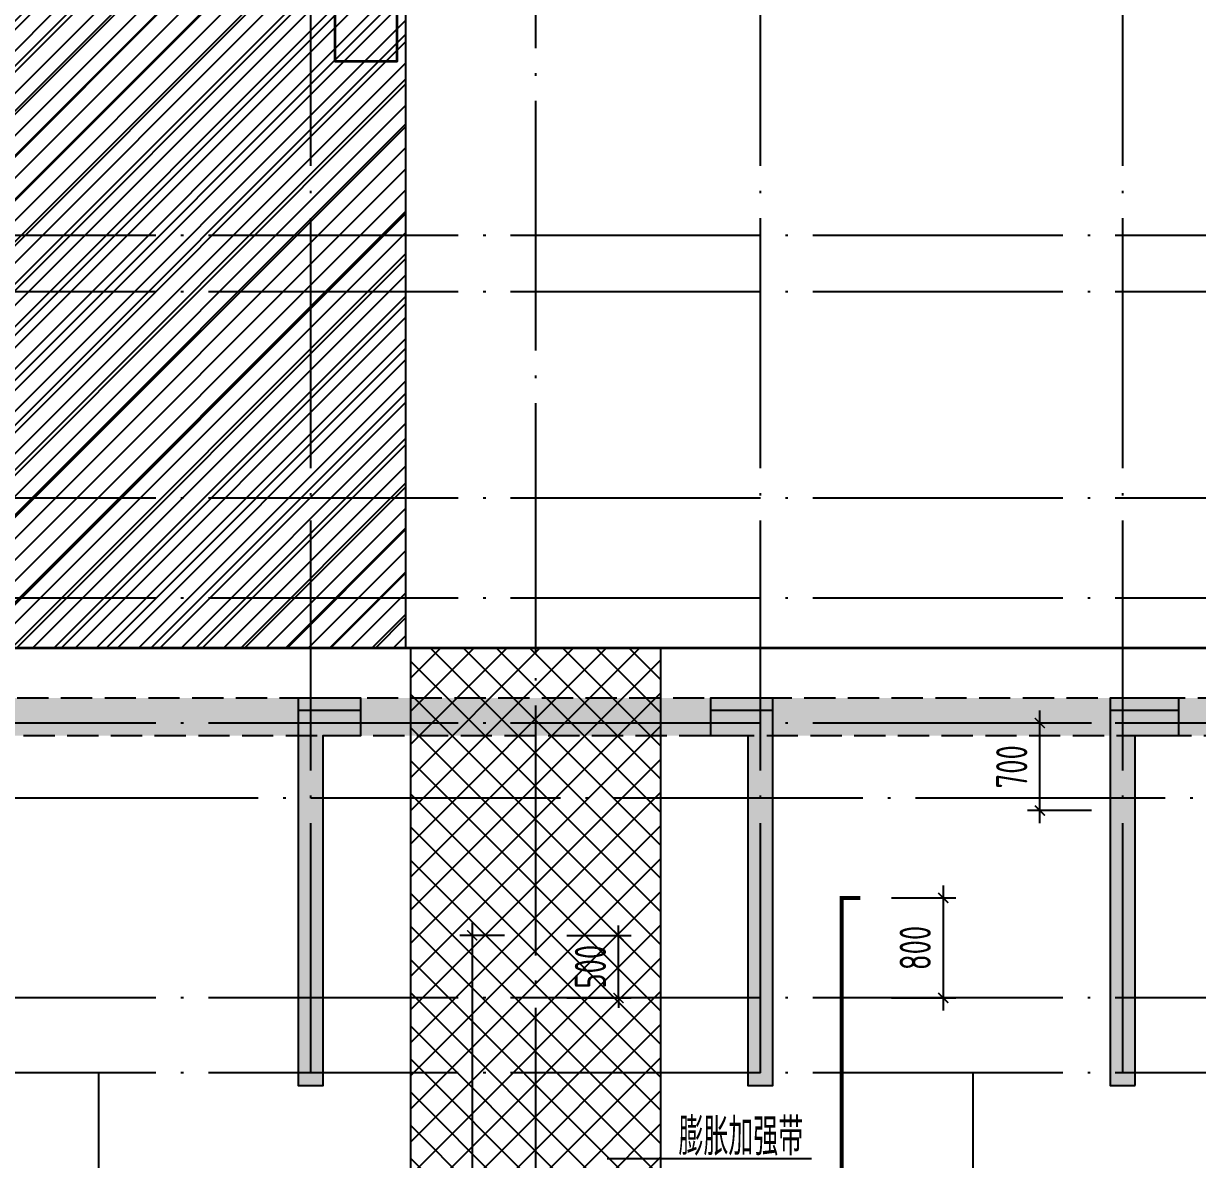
# Model space of a CAD drawing. Extents: x -1307975 to -76406, y -96289 to 379359.
# Drawn here: x -1038083 to -1028685, y 357969 to 367059 of the extents above; entities that cross this region are included whole.
import ezdxf

# ---------------------------------------------------------------- set-up
doc = ezdxf.new("R2010")
doc.units = 0
doc.header["$LTSCALE"] = 1000
doc.linetypes.add('DASH', pattern=[0.35, 0.25, -0.1])
doc.linetypes.add('DOTE', pattern=[2.4200000000000004, 2, -0.2, 0.02, -0.2])
doc.layers.get('0').update_dxf_attribs({"linetype": 'CONTINUOUS'})
doc.layers.get('DEFPOINTS').update_dxf_attribs({"linetype": 'CONTINUOUS'})
for name, color, linetype in [('A-DOTE', 10, 'DOTE'), ('HATCH', 8, 'CONTINUOUS'), ('S-B板边线', 2, 'CONTINUOUS'), ('S-B板配筋', 6, 'CONTINUOUS'), ('S-J基础底板', 5, 'CONTINUOUS'), ('S-J基础底板标注', 3, 'CONTINUOUS'), ('S-Q墙填充', 252, 'CONTINUOUS'), ('S-Q墙实线', 6, 'CONTINUOUS'), ('S-Q墙虚线', 6, 'DASH'), ('S-楼板文字', 7, 'CONTINUOUS'), ('S-洞口边线', 7, 'CONTINUOUS'), ('S-降板填充', 75, 'CONTINUOUS'), ('后浇带', 8, 'CONTINUOUS')]:
    doc.layers.add(name, color=color, linetype=linetype)
doc.layers.add('底图$0$砼柱', color=2, linetype='CONTINUOUS', lineweight=35)
doc.styles.add('TSSD_DIMENSION', font='Tssdeng.shx', dxfattribs={"width": 0.7, "bigfont": 'tssdchn.shx'})
doc.styles.add('TSSD_REIN', font='tssdeng.shx', dxfattribs={"width": 0.7, "height": 300, "bigfont": 'tssdchn.shx'})
doc.dimstyles.new('TSSD_100_100$0', dxfattribs={"dimtxt": 300, "dimasz": 80, "dimexe": 100, "dimexo": 250, "dimgap": 100, "dimtad": 1, "dimdec": 0, "dimzin": 0, "dimdsep": 46, "dimtxsty": 'TSSD_DIMENSION', "dimblk": 'ARCHTICK', "dimcen": 0, "dimdle": 100, "dimclrd": 3, "dimclre": 3, "dimclrt": 7, "dimadec": 0, "dimazin": 0, "dimtfac": 1, "dimtdec": 0, "dimtix": 1, "dimtmove": 2, "dimatfit": 3, "dimldrblk": 'ARCHTICK', "dimfxl": 1, "dimtolj": 1, "dimtzin": 0, "dimarcsym": 0})

# ---------------------------------------------------------------- blocks, each defined once
blk = doc.blocks.new('20210726.16350016')
at = {"layer": 'A-DOTE'}
for p, q in [((27800.00000850763, 10900.04724730598), (27800.00000850781, 21100.04725452978)), ((29600.00000762293, 21100.04725452978), (29600.00000762293, 3600.047255706566)), ((31400.00000673812, 10900.04724730598), (31400.00000673806, 21100.04725452978)), ((34300.00000684755, 10900.04725549766), (34300.00000684761, 21100.04725452978)), ((55600.00000724575, 17600.04725452978), (3600.000008000061, 17600.04725452978)), ((55600.00000724584, 17150.04725452977), (3600.000007999988, 17150.04725452978)), ((55600.00000724575, 15500.04725473234), (3600.000008000061, 15500.04725473234)), ((55600.00000724575, 14700.04724880424), (3600.000008000061, 14700.04724880436)), ((55600.00000724575, 13700.04725528683), (3600.000008000061, 13700.04725528706)), ((3600.000008000061, 13100.31752494338), (55600.00000724575, 13100.31748104317)), ((55600.00000724575, 11500.04725454783), (3600.000008000061, 11500.04725454806)), ((55600.00000724575, 10900.04725549754), (3600.000008000061, 10900.04725549766)), ((26100.00001717382, 10900.04724739329), (26100.00001717382, 3600.047255706566)), ((33099.99999807193, 10900.04724739329), (33099.99999807199, 3600.047255706508))]:
    blk.add_line(p, q, dxfattribs=at)
blk = doc.blocks.new('_ArchTick')
at = {"color": 0, "linetype": 'ByBlock', "const_width": 0.15}
blk.add_lwpolyline([(-0.5, -0.5), (0.5, 0.5)], dxfattribs=at)
blk = doc.blocks.new('*D456')
at = {"layer": 'DEFPOINTS', "color": 0, "transparency": 16777216}
for p in [(-1031383.10831901, 360061.793656192), (-1030719.458315003, 360061.7894781571), (-1031383.113356868, 359261.5672399014)]:
    blk.add_point(p, dxfattribs=at)
at = {"layer": 'S-J基础底板标注', "color": 3, "lineweight": -2, "transparency": 16777216}
for p, q in [((-1030719.463982414, 359161.5630618684), (-1030719.457685449, 360161.7894781551)), ((-1031133.108319015, 360061.7920823071), (-1030619.458315005, 360061.7888486031)), ((-1031133.113356873, 359261.5656660165), (-1030619.463352862, 359261.5624323125))]:
    blk.add_line(p, q, dxfattribs=at)
at = {"layer": 'S-J基础底板标注', "color": 3, "lineweight": -2, "transparency": 16777216, "xscale": 80, "yscale": 80, "zscale": 80}
for p, rotation in [((-1030719.458315003, 360061.7894781571), 89.99963929214209), ((-1030719.46335286, 359261.5630618664), 269.999639292142)]:
    blk.add_blockref('_ArchTick', p, dxfattribs=dict(at, rotation=rotation))
at = {"layer": 'S-J基础底板标注', "color": 7, "transparency": 16777216, "insert": (-1030944.460833927, 359661.6776865082), "char_height": 250, "attachment_point": 5, "rotation": 89.99963929214209, "style": 'TSSD_DIMENSION'}
blk.add_mtext('\\A1;800', dxfattribs=at)
blk = doc.blocks.new('*D458')
at = {"layer": 'DEFPOINTS', "color": 0, "transparency": 16777216}
for p in [(-1029946.855890364, 361461.4887392062), (-1029283.201689083, 361461.4887392062), (-1029283.201689063, 360761.6530129562)]:
    blk.add_point(p, dxfattribs=at)
at = {"layer": 'S-J基础底板标注', "color": 3, "lineweight": -2, "transparency": 16777216}
for p, q in [((-1029946.855890364, 360661.6530129562), (-1029946.855890364, 361561.4887392062)), ((-1029533.201689083, 361461.4887392062), (-1030046.855890364, 361461.4887392062)), ((-1029533.201689063, 360761.6530129562), (-1030046.855890364, 360761.6530129562))]:
    blk.add_line(p, q, dxfattribs=at)
at = {"layer": 'S-J基础底板标注', "color": 3, "lineweight": -2, "transparency": 16777216, "xscale": 80, "yscale": 80, "zscale": 80}
for p, rotation in [((-1029946.855890364, 361461.4887392062), 90), ((-1029946.855890364, 360761.6530129562), 270)]:
    blk.add_blockref('_ArchTick', p, dxfattribs=dict(at, rotation=rotation))
at = {"layer": 'S-J基础底板标注', "color": 7, "transparency": 16777216, "insert": (-1030171.855890365, 361111.570876081), "char_height": 250, "attachment_point": 5, "rotation": 90, "style": 'TSSD_DIMENSION'}
blk.add_mtext('\\A1;700', dxfattribs=at)
blk = doc.blocks.new('*D540')
at = {"layer": 'DEFPOINTS', "color": 0, "ltscale": 0.5, "transparency": 16777216}
for p in [(-1033983.215192643, 359761.9042226527), (-1034491.188524131, 355561.369257593), (-1033983.246397886, 355561.3654841587)]:
    blk.add_point(p, dxfattribs=at)
at = {"layer": 'S-J基础底板标注', "color": 3, "lineweight": -2, "ltscale": 0.5, "transparency": 16777216}
for p, q in [((-1034491.156576002, 359861.9079960843), (-1034491.189267017, 355461.3692575958)), ((-1034233.215192636, 359761.9060798694), (-1034591.157318886, 359761.9087389737)), ((-1034233.246397879, 355561.3673413753), (-1034591.188524128, 355561.3700004797))]:
    blk.add_line(p, q, dxfattribs=at)
at = {"layer": 'S-J基础底板标注', "color": 3, "lineweight": -2, "ltscale": 0.5, "transparency": 16777216, "xscale": 80, "yscale": 80, "zscale": 80}
for p, rotation in [((-1034491.157318888, 359761.907996087), 89.99957435729117), ((-1034491.188524131, 355561.369257593), 269.9995743572912)]:
    blk.add_blockref('_ArchTick', p, dxfattribs=dict(at, rotation=rotation))
blk = doc.blocks.new('*D542')
at = {"layer": 'DEFPOINTS', "color": 0, "transparency": 16777216}
for p in [(-1033983.215192643, 359761.9042226526), (-1033319.565188659, 359761.8975389313), (-1033983.2202305, 359261.677806362)]:
    blk.add_point(p, dxfattribs=at)
at = {"layer": 'S-J基础底板标注', "color": 3, "lineweight": -2, "transparency": 16777216}
for p, q in [((-1033319.565188659, 359761.8975389313), (-1033319.564382967, 359841.8975389273)), ((-1033733.215192656, 359761.9017048642), (-1033219.565188664, 359761.8965318159)), ((-1033319.570226516, 359261.6711226407), (-1033319.565188659, 359761.8975389313)), ((-1033733.220230513, 359261.6752885735), (-1033219.570226521, 359261.6701155253)), ((-1033319.570226516, 359261.6711226407), (-1033319.571032209, 359181.6711226447))]:
    blk.add_line(p, q, dxfattribs=at)
at = {"layer": 'S-J基础底板标注', "color": 3, "lineweight": -2, "transparency": 16777216, "xscale": 80, "yscale": 80, "zscale": 80}
for p, rotation in [((-1033319.565188659, 359761.8975389313), 269.9994229653872), ((-1033319.570226516, 359261.6711226407), 89.99942296538718)]:
    blk.add_blockref('_ArchTick', p, dxfattribs=dict(at, rotation=rotation))
at = {"layer": 'S-J基础底板标注', "color": 7, "transparency": 16777216, "insert": (-1033544.567707576, 359511.7865967957), "char_height": 250, "attachment_point": 5, "rotation": 89.99942296538715, "style": 'TSSD_DIMENSION'}
blk.add_mtext('\\A1;500', dxfattribs=at)
blk = doc.blocks.new('20211109.00462574')
at = {"layer": 'S-Q墙填充'}
h = blk.add_hatch(dxfattribs=at)
h.set_pattern_fill('ARMORED', color=252, scale=30, style=0)
h.set_pattern_definition([(49.99999999999999, (994311.7515424163, -393917.5858276223), (215.178054780226, -18.82564049477853), [22.5, -247.5]), (355, (994311.7515424163, -393917.5858276223), (-41.6254000839, 225.6576401100035), [18, -198]), (100.4514, (994329.6830464163, -393919.1546296224), (173.5528145142065, 206.8318626182861), [19.122057, -210.3426336]), (46.18420000000002, (994311.7515424163, -393857.5858276223), (320.1723145876933, -49.65570429870542), [33.74999999999998, -371.2499999999998]), (96.6356, (994338.4325659163, -393861.7238197223), (280.398811664611, 292.2353612701325), [28.6830864, -315.5139]), (351.1842, (994311.7515424163, -393857.5858276223), (280.3985835400882, 292.2355802775974), [27, -297]), (21, (994341.7515424163, -393872.5858276223), (179.0721156355385, -120.7856671996016), [22.5, -247.5]), (326.0000000000001, (994341.7515424163, -393872.5858276223), (72.99459957647451, 217.5450135140559), [18, -198]), (71.4514, (994356.6742123163, -393882.6513094223), (252.066788574447, 96.75914901298572), [19.122057, -210.3426336]), (37.50000000000001, (994311.7515424163, -393917.5858276223), (3.647956595187201, 99.86815614939344), [0, -195.6, 0, -201, 0, -198.75]), (7.499999999999999, (994311.7515424163, -393917.5858276223), (78.92086123264458, 118.3235135647081), [0, -114.6, 0, -191.1, 0, -75.75]), (327.5, (994244.8515424163, -393917.5858276223), (160.1467308517227, -6.766461520313927), [0, -75, 0, -234, 0, -310.5]), (317.5, (994214.8515424163, -393917.5858276223), (174.9558508027159, 30.03149469969532), [0, -97.5, 0, -155.4, 0, -220.5]), (45, (994311.7515424163, -393917.5858276223), (-106.0660171779821, 106.0660171779821), [])])
h.paths.add_polyline_path([(9600.011981139774, 1649.999942469294), (9400.011981139774, 1649.999942559924), (9400.011981071904, 1500.007367141428), (300.0000034741824, 1500.007367141428), (300.0000034741824, 8500.277283212286), (6600.000003474182, 8500.007444787421), (6600.000003474182, 7700.007444787421), (6800.007231345866, 7700.006610781886), (6800.010289294762, 8800.27721672994), (5899.998557202634, 8800.27721672994), (5899.998557202634, 9200.277209813823), (5649.998557202634, 9200.277209813707), (5649.998557202634, 8800.277209813823), (4149.998557202634, 8800.277209813823), (4149.998557202634, 10500.27720981382), (5649.998557202634, 10500.27720981382), (5649.998487470439, 9820.277209813823), (5899.998487470439, 9820.277209813823), (5899.998487470439, 10150.27720981382), (6299.998487470439, 10150.27720981382), (6299.998557202634, 10500.27728321229), (6799.998487470672, 10500.27724651282), (6799.998557202634, 10800.27717311436), (5899.998557202634, 10800.27717311436), (5899.998557202634, 12595.94797210337), (5649.998557202634, 12595.9479721036), (5649.998557202634, 10750.27720981382), (3899.998557202634, 10750.27720981382), (3899.998557202634, 8800.277209813823), (1549.998557202634, 8800.277209813823), (1549.998557202634, 13795.9479721036), (1299.998557202634, 13795.9479721036), (1299.998557202634, 8800.277209813823), (3.474298864603043e-06, 8800.277210408065), (0, 1200.007371395011), (9300.000007781084, 1200.007367143757), (9300.000007232535, 0.00736292393412441), (16100.0000049182, 0.007362037315033376), (16100.00000507466, 1200.007360414253), (34399.99995945196, 1200.190523311729), (34400.01197204075, 1.280568540096283e-09), (40999.96441836248, 1.280568540096283e-09), (40999.97600975772, 1200.086880838848), (50399.98896098544, 1200.086880838848), (50400.06259026018, 8800.007452166581), (42199.98780947458, 8800.08689583349), (42199.99982500274, 10600.00784454052), (39299.87633410841, 10600.00784453918), (39299.87633410841, 10850.08892776701), (36100.14500310633, 10850.08892776701), (36100.14500310633, 10600.00784454052), (33200.00017232366, 10600.00784454052), (33200.00017231621, 8800.086887816782), (17199.98781920946, 8800.187762214802), (17199.99979640055, 10599.92851950467), (14299.99996577296, 10599.92858783476), (14299.99996577296, 12300.00751392078), (15200.00000348024, 12300.00751392078), (15200.00000348024, 14195.67813367862), (12816.99043180549, 14195.67813367862), (12816.99043180549, 13895.9479721036), (14900.00000348024, 13895.67813367862), (14900.00000348024, 12600.00751392078), (14000.00000347418, 12600.00751392078), (14000.00026187429, 9100.007452955819), (14199.99913035077, 9100.007757953485), (14200.00026187429, 10300.00792004005), (16899.98834304302, 10300.00648888544), (16899.98693516094, 8500.08688723226), (33499.9881567955, 8500.08688723226), (33499.9881567955, 10300.0872795938), (36399.98772902344, 10300.08727961406), (36399.98772902344, 10550.08892776701), (38999.98797764746, 10550.08892776701), (38999.98797764746, 10300.08782172936), (41899.98780947458, 10300.08782019065), (41899.98780766095, 8500.086896079127), (50099.98896098544, 8500.086887816782), (50099.98896098544, 1500.086880838848), (40999.97600975772, 1500.086880838848), (40999.97600975772, 1649.999942470575), (40699.97600975772, 1650.079377522576), (40699.97600975772, 300.0794350532815), (34699.99996048934, 300.0794350533397), (34699.99996048934, 1650.079377522576), (34400.01197204075, 1650.079377522576), (34400.01262027118, 1500.086880841642), (15999.9644274615, 1500.086880841642), (15999.9644274615, 1649.999942469294), (15799.9644274615, 1649.999942495255), (15799.96442728629, 300.0073620791081), (9600.011981139774, 300.0073628840037)])
at = {"layer": 'S-Q墙实线'}
for points in [[(23299.99004986405, 8800.146913643403), (23299.98778732319, 5700.009272754891), (23499.98778732319, 5700.009164008312), (23499.9893097746, 8500.007300426601), (23799.90221754264, 8500.006843548734), (23799.90315355919, 8800.146152091504)], [(27100.01121924678, 8800.146913642704), (26600.09618253843, 8800.146152091504), (26600.09585586796, 8500.006843548734), (26900.01069665072, 8500.007300427416), (26900.01221910212, 5700.009164008312), (27100.01221910212, 5700.009272754891)], [(30000.00000284018, 5700.009272754891), (30000.00000284018, 8500.0074527635), (30350.00000224065, 8500.0074527635), (30350.00063334114, 8800.108323606895), (29800.00063394068, 8800.108323606895), (29800.00000284018, 5700.009272754891)]]:
    blk.add_lwpolyline(points, close=True, dxfattribs=at)
at = {"layer": 'S-Q墙虚线', "color": 2}
for points in [[(39299.87633410841, 10850.08892776701), (36100.14500310633, 10850.08892776701), (36100.14500310633, 10600.00784454052), (33200.00017232366, 10600.00784454052), (33200.00017231621, 8800.086887816782), (17199.98781920946, 8800.187762214802)], [(16899.98693516094, 8500.08688723226), (33499.9881567955, 8500.08688723226), (33499.9881567955, 10300.0872795938), (36399.98772902344, 10300.08727961406), (36399.98772902344, 10550.08892776701), (38999.98797764746, 10550.08892776701)]]:
    blk.add_lwpolyline(points, dxfattribs=at)

msp = doc.modelspace()

# ---------------------------------------------------------------- hatches: boundary and pattern name
at = {"layer": 'HATCH'}
h = msp.add_hatch(dxfattribs=at)
h.set_pattern_fill('METAL', color=252, scale=30, style=0)
h.set_pattern_definition([(45, (0, 0), (-84.85281374238569, 84.8528137423857), [])])
h.paths.add_polyline_path([(-1059782.30063428, 362061.4878734419), (-1059782.30063428, 368470.5944644678), (-1035025.727413364, 368470.5944644678), (-1035025.727413364, 362061.4878734419), (-1041383.203534461, 362061.4878734419), (-1041383.203646207, 364111.4878736336), (-1055883.204450397, 364111.4878736336), (-1055883.204450397, 362061.4878734419)])
h = msp.add_hatch(color=252, dxfattribs=at)
h.paths.add_polyline_path([(-1018383.361211693, 355611.3087580048), (-1018383.361211693, 357061.5673077995), (-1018783.361211094, 357061.5673077995), (-1018783.361211094, 357261.5673077995), (-1018183.361211693, 357261.5673077995), (-1018183.361211693, 355611.3087580048)])
h.paths.add_polyline_path([(-1024583.111937126, 355611.3087580048), (-1024583.111937126, 357061.5673077995), (-1024183.111937726, 357061.5673077995), (-1024183.111937726, 357261.5673077995), (-1024783.111937126, 357261.5673077995), (-1024783.111937126, 355611.3087580048)])
h.paths.add_polyline_path([(-1043383.203484804, 357261.4842636931), (-1043783.203484804, 357261.4842636931), (-1043783.203484804, 357061.4842636931), (-1043383.203485051, 357061.4842631974), (-1043383.203486972, 355611.4851394057), (-1043183.203484482, 355611.4833879311), (-1043183.203484525, 357261.4842638137)])
h.paths.add_polyline_path([(-1031283.214902133, 354361.56730152), (-1031383.191315832, 354361.56730152), (-1031383.191315832, 354061.487866464), (-1031283.214902133, 354061.487866464), (-1030383.192442731, 354061.487866464), (-1030383.192442731, 355711.4878089324), (-1030583.192442731, 355711.4878089324), (-1030583.192442731, 354361.56730152)])
h.paths.add_polyline_path([(-1037583.214511461, 354061.487866464), (-1036683.215656099, 354061.487866464), (-1036583.215638361, 354061.487866464), (-1036583.215638361, 354361.56730152), (-1036683.215656099, 354361.56730152), (-1037383.214511461, 354361.56730152), (-1037383.214511461, 355711.4878089324), (-1037583.214511461, 355711.4878089324)])
h.paths.add_polyline_path([(-1020333.20348186, 357261.4878878138), (-1020533.20348186, 357261.4878878138), (-1020533.20348186, 357061.4878878138), (-1020133.20348186, 357061.4878878138), (-1020133.20348186, 358661.4896934333), (-1020133.20348186, 359161.4878048358), (-1019683.32780758, 359161.4878048358), (-1019683.32780758, 359361.4878048358), (-1020333.20348186, 359361.4878048358), (-1020333.20348186, 358661.4896934333)])
h.paths.add_polyline_path([(-1022833.20348186, 357061.4878878138), (-1022433.20348186, 357061.4878878138), (-1022433.20348186, 357261.4878878138), (-1022633.20348186, 357261.4878878138), (-1022633.20348186, 358661.4896934333), (-1022633.20348186, 359361.4878048358), (-1023283.269936497, 359361.4878048358), (-1023283.269936497, 359161.4878048358), (-1022833.20348186, 359161.4878048358), (-1022833.20348186, 358661.4896934333)])
h.paths.add_polyline_path([(-1047633.203472332, 359361.4878048358), (-1048283.269926939, 359361.4878048358), (-1048283.269926939, 359161.4878048358), (-1047833.203472332, 359161.4878048358), (-1047833.203472332, 358661.4896934333), (-1047833.203472332, 357061.4878878138), (-1047433.203472332, 357061.4878878138), (-1047433.203472332, 357261.4878878138), (-1047633.203472332, 357261.4878878138), (-1047633.203472332, 358661.4896934333)])
h.paths.add_polyline_path([(-1047783.203467061, 363261.4882652155), (-1047783.203467049, 363611.4878736319), (-1047983.203467045, 363611.4878736387), (-1047983.203467054, 363361.4883406251), (-1048783.327552381, 363361.4886423432), (-1048783.327703193, 363161.4886423433), (-1047983.203467058, 363161.4883406251), (-1047983.20346705, 361961.4878736329), (-1047783.203467051, 361961.4878736342)])
h.paths.add_polyline_path([(-1019983.202041664, 360961.757622033), (-1019983.202041664, 361261.757622033), (-1020183.202041664, 361261.757622033), (-1020183.202041664, 360761.757622033), (-1019783.32780758, 360761.757622033), (-1018183.205050373, 360761.757622033), (-1018183.205050373, 360961.757622033), (-1019783.32780758, 360961.757622033)])
h.paths.add_polyline_path([(-1024783.201913091, 360761.757622033), (-1023183.269936497, 360761.757622033), (-1022783.204922056, 360761.757622033), (-1022783.204922056, 361261.757622033), (-1022983.204922056, 361261.757622033), (-1022983.204922056, 360961.757622033), (-1023183.269936497, 360961.757622033), (-1024783.201913091, 360961.757622033)])
h.paths.add_polyline_path([(-1044983.202032136, 360961.757622033), (-1044983.202032136, 361261.757622033), (-1045183.202032136, 361261.757622033), (-1045183.202032136, 360761.757622033), (-1044783.327798481, 360761.757622033), (-1043183.205126514, 360761.757622033), (-1043183.205126514, 360961.757622033), (-1044783.327798481, 360961.757622033)])
h.paths.add_polyline_path([(-1047783.204912529, 360761.757622033), (-1047783.204912529, 361261.757622033), (-1047983.204912529, 361261.757622033), (-1047983.204912529, 360961.757622033), (-1048183.269926939, 360961.757622033), (-1049783.20190382, 360961.757622033), (-1049783.20190382, 360761.757622033), (-1048183.269926939, 360761.757622033)])
h.paths.add_polyline_path([(-1052383.193191014, 361661.7576374083), (-1052933.112245111, 361661.7576385424), (-1052933.112245523, 361361.4878816984), (-1052583.203476835, 361361.4878654658), (-1052583.203476835, 360561.4878651564), (-1052383.193191014, 360561.4878806673)])
h.paths.add_polyline_path([(-1040583.203846632, 361661.6558882079), (-1040583.204478156, 360561.4878806673), (-1040383.204478156, 360561.4878806673), (-1040383.204478156, 361361.4878809768), (-1040033.296641307, 361361.4878816984), (-1040033.296010196, 361661.655889342)])
h.paths.add_polyline_path([(-1027933.1122459, 361361.4878816984), (-1027583.202838633, 361361.4878809768), (-1027583.202838633, 360561.4878806673), (-1027383.202838633, 360561.4878806673), (-1027383.202207533, 361661.5887512014), (-1027933.111614387, 361661.5887523355)])
h.paths.add_polyline_path([(-1015583.212793406, 361661.5484242336), (-1015583.213762809, 360561.4878806673), (-1015383.213762809, 360561.4878806673), (-1015383.213762809, 361361.4878809768), (-1015033.296641684, 361361.4878816984), (-1015033.295672694, 361661.5484253677)])
h.paths.add_polyline_path([(-1008783.198534633, 354061.4868974927), (-1008783.198534633, 355711.4868399612), (-1009083.214521058, 355711.4878089324), (-1009083.214521058, 354061.487866464)])
h.paths.add_polyline_path([(-1058883.192433134, 354061.487866464), (-1058883.192433134, 355711.4878089324), (-1059183.203480309, 355711.4878089781), (-1059183.203480309, 354061.4878665096)])
h.paths.add_polyline_path([(-1009083.202503795, 358761.4896934333), (-1009783.206389913, 358761.4896934333), (-1009783.206389913, 358561.4896934333), (-1008783.170923348, 358561.4887243109), (-1008783.169954381, 361661.502406408), (-1009483.200481706, 361661.5033755303), (-1009483.201450672, 361361.4878734419), (-1009083.202503795, 361361.4878734419)])
h.paths.add_polyline_path([(-1058883.204450397, 361361.4878734419), (-1058483.20550352, 361361.4878734419), (-1058483.205503474, 361661.7576307665), (-1059183.203478206, 361661.7576308122), (-1059183.203478252, 358561.489693479), (-1058183.20056428, 358561.4896934333), (-1058183.20056428, 358761.4896934333), (-1058883.204450397, 358761.4896934333)])
h.paths.add_polyline_path([(-1010883.213156294, 361661.5033755393), (-1010883.21412526, 360711.5126978684), (-1010683.21412526, 360711.5126978684), (-1010683.21412526, 361361.4878734329), (-1010383.301110705, 361361.4878733793), (-1010383.300141702, 361661.5033754497)])
h.paths.add_polyline_path([(-1013583.197148893, 361661.5484173175), (-1014133.197148293, 361661.5484173175), (-1014133.198117696, 361361.4878734419), (-1013783.198118296, 361361.4878734419), (-1013783.198118296, 358561.4896934333), (-1013583.198118296, 358561.4896934333)])
h.paths.add_polyline_path([(-1029183.203477469, 358561.4896934333), (-1029183.203477469, 361361.4878734419), (-1028833.203478068, 361361.4878734419), (-1028833.202846968, 361661.5887442853), (-1029383.202846368, 361661.5887442853), (-1029383.203477469, 358561.4896934333)])
h.paths.add_polyline_path([(-1032083.192261062, 361661.6273343211), (-1032583.10729777, 361661.6265727699), (-1032583.107624441, 361361.4872642271), (-1032283.192783658, 361361.4877211058), (-1032283.191261207, 358561.4895846867), (-1032083.191261207, 358561.4896934333)])
h.paths.add_polyline_path([(-1035883.213430445, 361661.6273343218), (-1035883.215692986, 358561.4896934333), (-1035683.215692986, 358561.4895846867), (-1035683.214170534, 361361.487721105), (-1035383.301262766, 361361.4872642271), (-1035383.30032675, 361661.6265727699)])
h.paths.add_polyline_path([(-1038583.213404755, 361661.6558812918), (-1039133.213404219, 361661.6558812918), (-1039133.214035743, 361361.4878734419), (-1038783.214036321, 361361.4878734419), (-1038783.21403752, 358561.4896934547), (-1038583.214037563, 358561.4896933691)])
h.paths.add_polyline_path([(-1054183.192940578, 361361.4878734419), (-1053833.192941177, 361361.4878734419), (-1053833.192941177, 361661.7576304922), (-1054383.192940578, 361661.7576304922), (-1054383.192940578, 358561.4896934333), (-1054183.192940578, 358561.4896934333)])
h.paths.add_polyline_path([(-1057583.107624064, 361361.4872642271), (-1057283.192828932, 361361.4877211057), (-1057283.192828932, 360711.5126978684), (-1057083.192828932, 360711.5126978684), (-1057083.192828932, 361661.7576304922), (-1057583.107928736, 361661.7568689409)])
h.paths.add_polyline_path([(-1016983.210998458, 363461.4875977093), (-1017683.119120284, 363461.4882652189), (-1017683.119120337, 363161.5682410812), (-1017283.203655359, 363161.5682410812), (-1017283.203655306, 362361.4878803295), (-1016983.210998458, 362361.4872128199)])
h.paths.add_polyline_path([(-1025683.203307985, 363161.567700275), (-1025283.287843007, 363161.567700275), (-1025283.287843007, 363461.4882652189), (-1025983.203307985, 363461.4882652193), (-1025983.203307985, 362361.4878803299), (-1025683.203307985, 362361.4878803295)])
h.paths.add_polyline_path([(-1041983.211246634, 363461.408326258), (-1042683.11910883, 363461.4089566745), (-1042683.119111185, 363161.4882652189), (-1042283.203646207, 363161.4882652189), (-1042283.203646207, 362361.4878803295), (-1041983.211248989, 362361.4872499129)])
h.paths.add_polyline_path([(-1045183.203218435, 363361.4882652189), (-1045183.203218435, 361961.4878736342), (-1044983.203218435, 361961.4878736342), (-1044983.203218435, 363161.4883407184), (-1044183.596356329, 363161.4886424195), (-1044183.596504974, 363461.4089920289), (-1044883.19153863, 363461.408690328), (-1044883.203514536, 363611.4878736334), (-1045183.215191986, 363611.4878736335)])
h.paths.add_polyline_path([(-1050683.203298886, 363161.4882652189), (-1050283.287833909, 363161.4882652189), (-1050283.287833909, 363361.4882652189), (-1050883.203298886, 363361.4882652189), (-1050883.203298886, 362361.4878803295), (-1050683.203298886, 362361.4878803295)])
h.paths.add_polyline_path([(-1056283.204457379, 354361.4877943954), (-1056383.191313748, 354361.4877873814), (-1056383.191299718, 354061.487866464), (-1056283.204451241, 354061.4878739164), (-1055383.192433632, 354061.4878660257), (-1055383.192433632, 355711.4878089324), (-1055583.192433632, 355711.4878089324), (-1055583.192433632, 354361.4877878198)])
h.paths.add_polyline_path([(-1011683.22609976, 354361.5673080928), (-1011583.239243391, 354361.5673010788), (-1011583.239257421, 354061.487866464), (-1011683.226105898, 354061.4878739164), (-1012583.238123507, 354061.4878660257), (-1012583.238123507, 355711.4878089324), (-1012383.238123507, 355711.4878089324), (-1012383.238123507, 354361.5673015172)])
h.paths.add_polyline_path([(-1049783.191499169, 352861.4804206785), (-1049033.20347286, 352861.4804206785), (-1049033.203472847, 353161.4877835624), (-1049583.191499156, 353161.4877835624), (-1049583.191499169, 354511.4803631477), (-1049783.191499169, 354511.4803631477)])
h.paths.add_polyline_path([(-1043183.239052847, 352861.4804206784), (-1043933.227079157, 352861.4804206784), (-1043933.227079144, 353161.4877828289), (-1043383.239052834, 353161.4877828289), (-1043383.239052847, 354161.487866464), (-1043383.239052847, 354511.4803631477), (-1043183.239052847, 354511.4803631477), (-1043183.239052847, 354161.487866464)])
h.paths.add_polyline_path([(-1024783.191508268, 352861.4804206797), (-1024033.203481959, 352861.4804206797), (-1024033.203481959, 353161.5598557317), (-1024483.20351982, 353161.5598557317), (-1024483.20351982, 354511.480363149), (-1024783.191508268, 354511.480363149)])
h.paths.add_polyline_path([(-1018183.239061946, 352861.4804206797), (-1018933.227088256, 352861.4804206797), (-1018933.227088256, 353161.5598557317), (-1018483.227470551, 353161.5598557317), (-1018483.227470551, 354161.4878664652), (-1018483.227470551, 354511.480363149), (-1018183.239061946, 354511.480363149), (-1018183.239061946, 354161.4878664652)])
h.paths.add_polyline_path([(-1022783.203476588, 363361.4882652155), (-1022783.203476576, 363711.4878736319), (-1023083.058477203, 363711.4878736387), (-1023083.058477211, 363461.4883406251), (-1023783.327561908, 363461.4886423432), (-1023783.32771272, 363161.5680020093), (-1022983.203476585, 363161.5677002911), (-1022983.203476578, 361961.4878736329), (-1022783.203476578, 361961.4878736342)])
h.paths.add_polyline_path([(-1020183.203227962, 363361.4882652189), (-1020183.203227962, 361961.4878736342), (-1019983.203227962, 361961.4878736342), (-1019983.203228015, 363161.568091239), (-1019183.596365909, 363161.56839294), (-1019183.596516855, 363461.4886424193), (-1019883.3271462, 363461.4883407184), (-1019883.3271462, 363711.4878736342), (-1020183.203227962, 363711.4878736342)])
h.paths.add_polyline_path([(-1045333.226898646, 359361.4878048358), (-1044683.160444039, 359361.4878048358), (-1044683.160444039, 359161.4878048358), (-1045133.226898646, 359161.4878048358), (-1045133.226898646, 358661.4896934333), (-1045133.226898646, 357061.4878878138), (-1045533.223830557, 357061.5673228584), (-1045533.226898646, 357261.4878878138), (-1045333.226898646, 357261.4878878138), (-1045333.226898646, 358661.4896934333)])
h.paths.add_polyline_path([(-1049583.204450113, 357861.4867660031), (-1049283.204450391, 357861.4867660031), (-1049283.204450391, 357661.4867660031), (-1049583.204449865, 357661.4867655074), (-1049582.61441794, 356061.5689913601), (-1049782.61442043, 356061.5672398856), (-1049783.204450391, 357861.4867661237)])
at = {"layer": 'S-Q墙填充'}
h = msp.add_hatch(color=252, dxfattribs=at)
h.dxf.hatch_style = 1
h.paths.add_polyline_path([(-1035883.214061787, 361561.4880257788), (-1035883.215692986, 358561.4896934333), (-1035683.215692986, 358561.4895846867), (-1035683.214170534, 361361.487721105), (-1035383.301262766, 361361.4872642271), (-1035383.300958092, 361561.4872642269)])
h = msp.add_hatch(color=252, dxfattribs=at)
h.dxf.hatch_style = 1
h.paths.add_polyline_path([(-1032083.192892405, 361561.488025778), (-1032583.107929113, 361561.4872642269), (-1032583.107624441, 361361.4872642271), (-1032283.192783658, 361361.4877211057), (-1032283.191261207, 358561.4895846867), (-1032083.191261207, 358561.4896934333)])
h = msp.add_hatch(color=252, dxfattribs=at)
h.dxf.hatch_style = 1
h.paths.add_polyline_path([(-1029183.203477469, 358561.4896934333), (-1029183.203477469, 361361.4878734419), (-1028833.203478068, 361361.4878734419), (-1028833.203478068, 361561.4878734419), (-1029383.203477469, 361561.4878734419), (-1029383.203477469, 358561.4896934333)])
at = {"layer": 'S-降板填充'}
h = msp.add_hatch(dxfattribs=at)
h.set_pattern_fill('ANSI31', color=256, scale=80, style=0)
h.set_pattern_definition([(45, (0, 0), (-179.605122421383, 179.6051224213831), [])])
h.paths.add_polyline_path([(-1059782.30063428, 362061.4878734419), (-1059782.30063428, 368470.5944644678), (-1035025.727413364, 368470.5944644678), (-1035025.727413364, 362061.4878734419), (-1041383.203534461, 362061.4878734419), (-1041383.203646207, 364111.4878736336), (-1055883.204450397, 364111.4878736336), (-1055883.204450397, 362061.4878734419)])
at = {"layer": '后浇带'}
h = msp.add_hatch(dxfattribs=at)
h.set_pattern_fill('ANSI37', color=144, scale=1500, angle=89.99999999999999, style=0)
h.set_pattern_definition([(135, (-2135219.827418183, -840237.8644868467), (-132.5825214724777, -132.5825214724776), []), (225, (-2135219.827418183, -840237.8644868467), (132.5825214724776, -132.5825214724777), [])])
h.paths.add_polyline_path([(-1034983.436259379, 353561.5630331907), (-1034983.203477096, 362061.4878734419), (-1032983.203477096, 362061.4878734419), (-1032983.436254928, 353561.5630331907)])

# ---------------------------------------------------------------- linework, layer by layer
at = {"layer": 'S-B板边线', "color": 2}
msp.add_lwpolyline([(-1059782.30063428, 362061.4878734419), (-1059782.30063428, 368470.5944644678), (-1035025.727413364, 368470.5944644678), (-1035025.727413364, 362061.4878734419), (-1041383.203534461, 362061.4878734419), (-1041383.203646207, 364111.4878736336), (-1055883.204450397, 364111.4878736336), (-1055883.204450397, 362061.4878734419), (-1059782.30063428, 362061.4878734419)], dxfattribs=at)
at = {"layer": 'S-B板配筋', "const_width": 30}
msp.add_lwpolyline([(-1031383.10831892, 360061.8364621476), (-1031533.108318907, 360061.8384381587), (-1031533.191315819, 354161.5692085124), (-1031383.191315832, 354161.5672325013)], dxfattribs=at)
at = {"layer": 'S-J基础底板', "const_width": 20}
msp.add_lwpolyline([(-1050483.21509188, 352361.4804207223), (-1042483.190881219, 352361.4804206761), (-1042483.24001315, 353561.3804847734), (-1025283.171657488, 353561.7498772542), (-1025283.211342842, 352361.4804207819), (-1017683.215455023, 352361.480420686), (-1017683.215455023, 353361.487866464), (-1008083.229041895, 353361.487866464), (-1008083.18547935, 362061.4878732698), (-1016383.203655306, 362061.4878734509), (-1016383.203655306, 364111.4899133921), (-1026583.203307985, 364111.4899133921), (-1026583.203307985, 362061.4878734419), (-1041383.203646207, 362061.4878734419), (-1041383.203646207, 364111.4878736336), (-1055883.204450397, 364111.4878736336), (-1055883.204450397, 362061.4878734419), (-1059783.204450397, 362061.4878734419), (-1059783.204450397, 353361.487866464), (-1050483.175771433, 353361.487866464)], close=True, dxfattribs=at)
at = {"layer": 'S-Q墙实线'}
for points in [[(-1035883.214061787, 361561.4880257788), (-1035883.215692986, 358561.4896934333), (-1035683.215692986, 358561.4895846867), (-1035683.214170534, 361361.487721105), (-1035383.301262766, 361361.4872642271), (-1035383.300958092, 361561.4872642269)], [(-1032083.192892405, 361561.488025778), (-1032583.107929113, 361561.4872642269), (-1032583.107624441, 361361.4872642271), (-1032283.192783658, 361361.4877211057), (-1032283.191261207, 358561.4895846867), (-1032083.191261207, 358561.4896934333)], [(-1029183.203477469, 358561.4896934333), (-1029183.203477469, 361361.4878734419), (-1028833.203478068, 361361.4878734419), (-1028833.203478068, 361561.4878734419), (-1029383.203477469, 361561.4878734419), (-1029383.203477469, 358561.4896934333)]]:
    msp.add_lwpolyline(points, close=True, dxfattribs=at)
at = {"layer": 'S-洞口边线'}
msp.add_line((-1033411.153473957, 357976.2789939395), (-1031775.999266652, 357976.2789939395), dxfattribs=at)
at = {"layer": '后浇带', "color": 144}
msp.add_lwpolyline([(-1034983.436259379, 353561.5630331907), (-1034983.203477096, 362061.4878734419), (-1032983.203477096, 362061.4878734419), (-1032983.436254928, 353561.5630331907)], close=True, dxfattribs=at)
at = {"layer": '底图$0$砼柱', "color": 3, "lineweight": 35}
msp.add_lwpolyline([(-1035591.213048503, 367207.158554357), (-1035591.213048503, 366757.158554357), (-1035091.213048503, 366757.158554357), (-1035091.213048503, 367207.158554357)], close=True, dxfattribs=at)

# ---------------------------------------------------------------- block references
at = {"layer": 'A-DOTE'}
msp.add_blockref('20210726.16350016', (-1063583.215200266, 347761.5199853534), dxfattribs=at)
at = {"layer": 'S-Q墙实线', "color": 2}
msp.add_blockref('20211109.00462574', (-1059183.203480309, 352861.4804206784), dxfattribs=at)

# ---------------------------------------------------------------- texts
at = {"layer": 'S-楼板文字', "style": 'TSSD_REIN', "width": 0.7}
msp.add_text('膨胀加强带', height=300, dxfattribs=at).set_placement((-1032839.034522391, 358001.3651484773))

# ---------------------------------------------------------------- dimensions: what is measured, and where the dimension line sits
at = {"layer": 'S-J基础底板标注'}
for p1, p2, distance, picture, middle in [((-1029283.201689063, 360761.6530129562), (-1029283.201689083, 361461.4887392062), 663.6542012810241, '*D458', (-1030171.855890365, 361111.570876081)), ((-1031383.113356867, 359261.5672399013), (-1031383.10831901, 360061.793656192), -663.6500040201902, '*D456', (-1030944.460833927, 359661.6776865082)), ((-1033983.2202305, 359261.677806362), (-1033983.215192643, 359761.9042226527), -663.6500040176448, '*D542', (-1033544.567707576, 359511.7865967957))]:
    dim = msp.add_aligned_dim(p1=p1, p2=p2, distance=distance, dimstyle='TSSD_100_100$0', override={"dimtxt": 250}, dxfattribs=at)
    dim.commit()
    dim.dimension.update_dxf_attribs({"geometry": picture, "text_midpoint": middle})
at = {"layer": 'S-J基础底板标注', "color": 2, "ltscale": 0.5}
dim = msp.add_aligned_dim(p1=(-1033983.215192643, 359761.9042226527), p2=(-1033983.246397886, 355561.3654841586), distance=-507.94212625902134, text=' ', dimstyle='TSSD_100_100$0', dxfattribs=at)
dim.commit()
dim.dimension.update_dxf_attribs({"geometry": '*D540', "text_midpoint": (-1034491.172921509, 357661.6386268401)})

doc.saveas('drawing.dxf')
